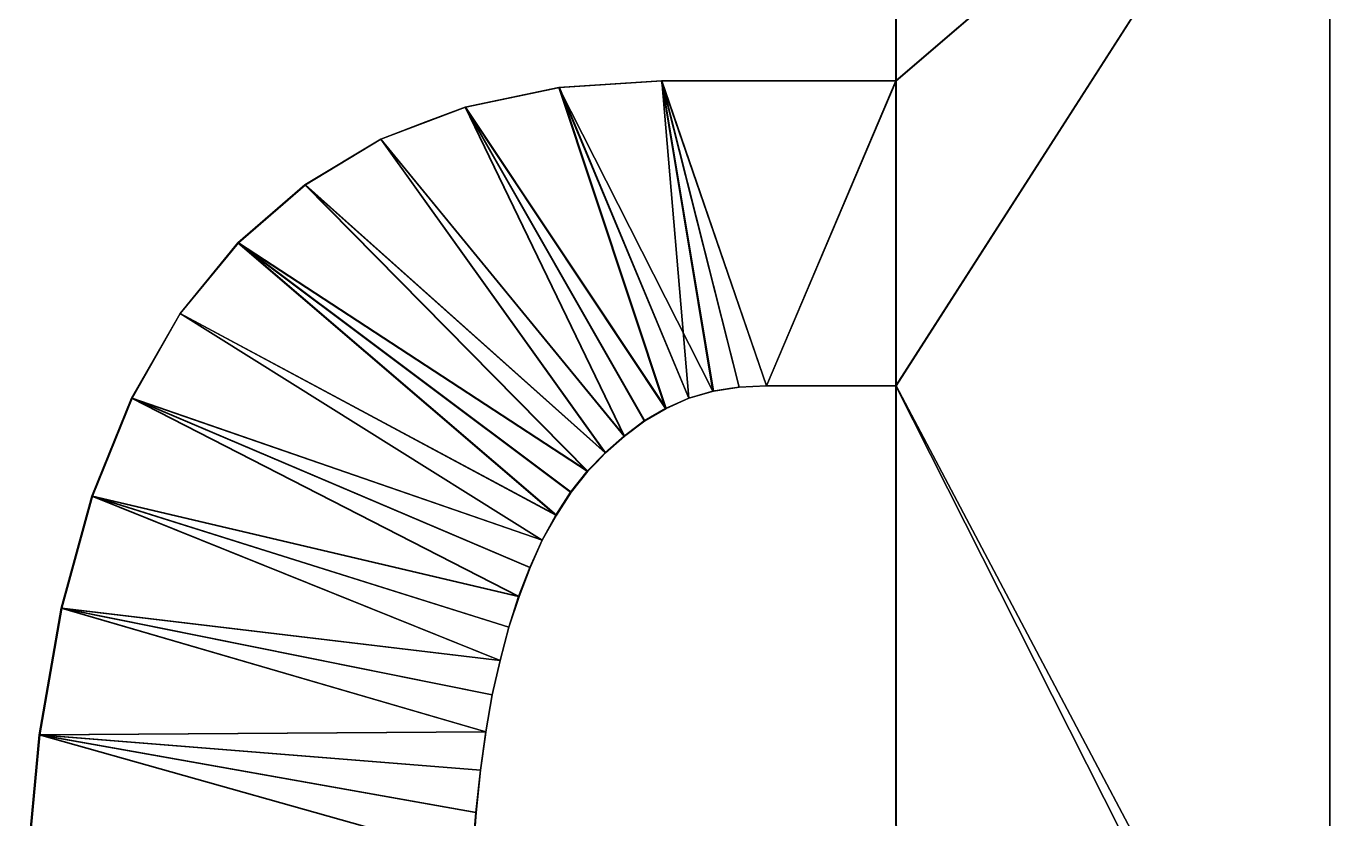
# Model space of a CAD drawing. Extents: x -29.1 to 29.1, y -25 to 25.
# Drawn here: x 7.742 to 9.94, y 4.978 to 6.314 of the extents above; entities that cross this region are included whole.
import ezdxf

# ---------------------------------------------------------------- set-up
doc = ezdxf.new("R2010")
doc.units = 0
doc.header["$MEASUREMENT"] = 0
doc.layers.add('ConstrLine', color=7, linetype='Continuous')
doc.layers.add('ObjLayer', color=2, linetype='Continuous')

msp = doc.modelspace()

# ---------------------------------------------------------------- linework, layer by layer
at = {"layer": 'ConstrLine'}
for p, q in [((9.208, 6.86, 4), (9.208, 6.222, 4)), ((9.94, 6.849, 4), (9.94, 4.326, 4)), ((9.94, 4.259, 4), (9.94, 6.849, 4)), ((9.209, 6.222, 4), (9.209, 6.778, 4)), ((8.813, 6.222, 4), (8.64, 6.211, 4)), ((8.641, 6.211, 4), (8.814, 6.222, 4)), ((9.208, 6.222, 4), (8.813, 6.222, 4)), ((8.814, 6.222, 4), (9.209, 6.222, 4)), ((8.64, 6.211, 4), (8.482, 6.178, 4)), ((8.483, 6.178, 4), (8.641, 6.211, 4)), ((8.34, 6.124, 4), (8.483, 6.178, 4)), ((8.482, 6.178, 4), (8.34, 6.124, 4)), ((8.34, 6.124, 4), (8.212, 6.047, 4)), ((8.213, 6.047, 4), (8.34, 6.124, 4)), ((8.212, 6.047, 4), (8.099, 5.949, 4)), ((8.1, 5.949, 4), (8.213, 6.047, 4)), ((8.002, 5.83, 4), (8.1, 5.949, 4)), ((8.099, 5.949, 4), (8.002, 5.83, 4)), ((8.002, 5.83, 4), (7.92, 5.687, 4)), ((7.921, 5.687, 4), (8.002, 5.83, 4)), ((8.859, 5.687, 4), (8.901, 5.699, 4)), ((8.901, 5.699, 4), (8.944, 5.706, 4)), ((8.944, 5.706, 4), (8.99, 5.708, 4)), ((8.99, 5.708, 4), (9.209, 5.708, 4)), ((9.209, 5.708, 4), (9.209, 4.967, 4)), ((7.92, 5.687, 4), (7.853, 5.522, 4)), ((7.854, 5.522, 4), (7.921, 5.687, 4)), ((8.821, 5.67, 4), (8.859, 5.687, 4)), ((8.751, 5.623, 4), (8.785, 5.649, 4)), ((8.785, 5.649, 4), (8.821, 5.67, 4)), ((8.719, 5.595, 4), (8.751, 5.623, 4)), ((8.689, 5.564, 4), (8.719, 5.595, 4)), ((8.661, 5.529, 4), (8.689, 5.564, 4)), ((7.853, 5.522, 4), (7.801, 5.333, 4)), ((7.802, 5.333, 4), (7.854, 5.522, 4)), ((8.636, 5.49, 4), (8.661, 5.529, 4)), ((8.612, 5.448, 4), (8.636, 5.49, 4)), ((8.592, 5.402, 4), (8.612, 5.448, 4)), ((8.573, 5.353, 4), (8.592, 5.402, 4)), ((8.556, 5.301, 4), (8.573, 5.353, 4)), ((7.801, 5.333, 4), (7.764, 5.12, 4)), ((7.765, 5.12, 4), (7.802, 5.333, 4)), ((8.541, 5.245, 4), (8.556, 5.301, 4)), ((8.528, 5.187, 4), (8.541, 5.245, 4)), ((8.517, 5.125, 4), (8.528, 5.187, 4)), ((8.508, 5.06, 4), (8.517, 5.125, 4)), ((7.764, 5.12, 4), (7.742, 4.884, 4)), ((7.743, 4.884, 4), (7.765, 5.12, 4)), ((8.501, 4.989, 4), (8.508, 5.06, 4)), ((8.495, 4.914, 4), (8.501, 4.989, 4))]:
    msp.add_line(p, q, dxfattribs=at)
for points in [[(9.208, 6.86, 4), (9.208, 6.222, 4), (9.208, 6.222, 5)], [(9.208, 6.86, 4), (9.208, 6.222, 5), (9.208, 6.86, 5)], [(9.208, 6.86, 5), (9.208, 6.222, 5), (9.94, 6.849, 5)], [(9.94, 6.849, 5), (9.208, 5.708, 5), (9.94, 4.259, 5)], [(9.94, 6.849, 5), (9.208, 6.222, 5), (9.208, 5.708, 5)], [(9.94, 4.326, 5), (9.94, 6.849, 5), (9.209, 5.708, 5)], [(9.209, 6.222, 5), (9.209, 5.708, 5), (9.94, 6.849, 5)], [(9.209, 6.778, 5), (9.209, 6.222, 5), (9.94, 6.849, 5)], [(9.94, 4.326, 5), (9.94, 6.849, 4), (9.94, 6.849, 5)], [(9.94, 4.326, 5), (9.94, 4.326, 4), (9.94, 6.849, 4)], [(9.94, 4.259, 4), (9.94, 6.849, 4), (9.94, 4.259, 5)], [(9.94, 6.849, 5), (9.94, 4.259, 5), (9.94, 6.849, 4)], [(9.209, 6.778, 4), (9.209, 6.222, 4), (9.209, 6.222, 5)], [(9.209, 6.778, 4), (9.209, 6.222, 5), (9.209, 6.778, 5)], [(8.64, 6.211, 4), (8.64, 6.211, 5), (8.813, 6.222, 5)], [(8.64, 6.211, 4), (8.813, 6.222, 5), (8.813, 6.222, 4)], [(8.813, 6.222, 5), (8.64, 6.211, 5), (8.9, 5.699, 5)], [(8.641, 6.211, 4), (8.641, 6.211, 5), (8.814, 6.222, 5)], [(8.814, 6.222, 5), (8.814, 6.222, 4), (8.641, 6.211, 4)], [(8.814, 6.222, 5), (8.641, 6.211, 5), (8.859, 5.687, 5)], [(8.813, 6.222, 4), (8.813, 6.222, 5), (9.208, 6.222, 4)], [(8.813, 6.222, 5), (9.208, 6.222, 5), (9.208, 6.222, 4)], [(9.208, 6.222, 5), (8.813, 6.222, 5), (8.99, 5.708, 5)], [(8.944, 5.706, 5), (8.99, 5.708, 5), (8.813, 6.222, 5)], [(8.944, 5.706, 5), (8.813, 6.222, 5), (8.9, 5.699, 5)], [(8.814, 6.222, 4), (8.814, 6.222, 5), (9.209, 6.222, 5)], [(8.814, 6.222, 4), (9.209, 6.222, 5), (9.209, 6.222, 4)], [(8.99, 5.708, 5), (9.209, 6.222, 5), (8.814, 6.222, 5)], [(8.901, 5.699, 5), (8.944, 5.706, 5), (8.814, 6.222, 5)], [(8.944, 5.706, 5), (8.99, 5.708, 5), (8.814, 6.222, 5)], [(8.859, 5.687, 5), (8.901, 5.699, 5), (8.814, 6.222, 5)], [(9.209, 5.708, 5), (9.209, 6.222, 5), (8.99, 5.708, 5)], [(8.99, 5.708, 5), (9.208, 5.708, 5), (9.208, 6.222, 5)], [(8.482, 6.178, 4), (8.482, 6.178, 5), (8.64, 6.211, 5)], [(8.482, 6.178, 4), (8.64, 6.211, 5), (8.64, 6.211, 4)], [(8.64, 6.211, 5), (8.482, 6.178, 5), (8.82, 5.67, 5)], [(8.483, 6.178, 4), (8.483, 6.178, 5), (8.641, 6.211, 5)], [(8.483, 6.178, 4), (8.641, 6.211, 5), (8.641, 6.211, 4)], [(8.641, 6.211, 5), (8.483, 6.178, 5), (8.821, 5.67, 5)], [(8.859, 5.687, 5), (8.9, 5.699, 5), (8.64, 6.211, 5)], [(8.82, 5.67, 5), (8.859, 5.687, 5), (8.64, 6.211, 5)], [(8.821, 5.67, 5), (8.859, 5.687, 5), (8.641, 6.211, 5)], [(8.483, 6.178, 5), (8.393, 6.144, 4), (8.34, 6.124, 5)], [(8.483, 6.178, 5), (8.34, 6.124, 5), (8.751, 5.623, 5)], [(8.482, 6.178, 5), (8.416, 6.1529, 4), (8.34, 6.124, 5)], [(8.482, 6.178, 5), (8.34, 6.124, 5), (8.75, 5.623, 5)], [(8.483, 6.178, 5), (8.483, 6.178, 4), (8.393, 6.144, 4)], [(8.482, 6.178, 5), (8.482, 6.178, 4), (8.416, 6.1529, 4)], [(8.75, 5.623, 5), (8.784, 5.649, 5), (8.482, 6.178, 5)], [(8.784, 5.649, 5), (8.82, 5.67, 5), (8.482, 6.178, 5)], [(8.751, 5.623, 5), (8.785, 5.649, 5), (8.483, 6.178, 5)], [(8.785, 5.649, 5), (8.821, 5.67, 5), (8.483, 6.178, 5)], [(8.4008, 6.1471, 4), (8.34, 6.124, 5), (8.416, 6.1529, 4)], [(8.4008, 6.1471, 4), (8.3926, 6.144, 4), (8.34, 6.124, 5)], [(8.34, 6.124, 4), (8.34, 6.124, 5), (8.393, 6.144, 4)], [(8.34, 6.124, 4), (8.34, 6.124, 5), (8.3926, 6.144, 4)], [(8.212, 6.047, 4), (8.212, 6.047, 5), (8.34, 6.124, 5)], [(8.212, 6.047, 4), (8.34, 6.124, 5), (8.34, 6.124, 4)], [(8.34, 6.124, 5), (8.212, 6.047, 5), (8.718, 5.595, 5)], [(8.213, 6.047, 4), (8.213, 6.047, 5), (8.34, 6.124, 5)], [(8.213, 6.047, 4), (8.34, 6.124, 5), (8.34, 6.124, 4)], [(8.34, 6.124, 5), (8.213, 6.047, 5), (8.719, 5.595, 5)], [(8.719, 5.595, 5), (8.751, 5.623, 5), (8.34, 6.124, 5)], [(8.718, 5.595, 5), (8.75, 5.623, 5), (8.34, 6.124, 5)], [(8.099, 5.949, 4), (8.099, 5.949, 5), (8.212, 6.047, 5)], [(8.099, 5.949, 4), (8.212, 6.047, 5), (8.212, 6.047, 4)], [(8.212, 6.047, 5), (8.099, 5.949, 5), (8.688, 5.564, 5)], [(8.213, 6.047, 4), (8.1, 5.949, 4), (8.213, 6.047, 5)], [(8.1, 5.949, 5), (8.213, 6.047, 5), (8.1, 5.949, 4)], [(8.213, 6.047, 5), (8.1, 5.949, 5), (8.689, 5.564, 5)], [(8.688, 5.564, 5), (8.718, 5.595, 5), (8.212, 6.047, 5)], [(8.689, 5.564, 5), (8.719, 5.595, 5), (8.213, 6.047, 5)], [(8.1, 5.949, 4), (8.002, 5.83, 4), (8.002, 5.83, 5)], [(8.1, 5.949, 4), (8.002, 5.83, 5), (8.1, 5.949, 5)], [(8.1, 5.949, 5), (8.002, 5.83, 5), (8.636, 5.49, 5)], [(8.099, 5.949, 4), (8.002, 5.83, 4), (8.002, 5.83, 5)], [(8.099, 5.949, 4), (8.002, 5.83, 5), (8.099, 5.949, 5)], [(8.099, 5.949, 5), (8.002, 5.83, 5), (8.635, 5.49, 5)], [(8.66, 5.529, 5), (8.688, 5.564, 5), (8.099, 5.949, 5)], [(8.635, 5.49, 5), (8.66, 5.529, 5), (8.099, 5.949, 5)], [(8.661, 5.529, 5), (8.689, 5.564, 5), (8.1, 5.949, 5)], [(8.636, 5.49, 5), (8.661, 5.529, 5), (8.1, 5.949, 5)], [(8.002, 5.83, 4), (7.92, 5.687, 4), (7.92, 5.687, 5)], [(8.002, 5.83, 4), (7.92, 5.687, 5), (8.002, 5.83, 5)], [(8.002, 5.83, 5), (7.92, 5.687, 5), (8.612, 5.448, 5)], [(8.002, 5.83, 4), (7.921, 5.687, 4), (7.921, 5.687, 5)], [(8.002, 5.83, 4), (7.921, 5.687, 5), (8.002, 5.83, 5)], [(8.002, 5.83, 5), (7.921, 5.687, 5), (8.612, 5.448, 5)], [(8.612, 5.448, 5), (8.636, 5.49, 5), (8.002, 5.83, 5)], [(8.612, 5.448, 5), (8.635, 5.49, 5), (8.002, 5.83, 5)], [(8.859, 5.687, 4), (8.901, 5.699, 4), (8.901, 5.699, 5)], [(8.859, 5.687, 4), (8.901, 5.699, 5), (8.859, 5.687, 5)], [(8.859, 5.687, 4), (8.9, 5.699, 4), (8.9, 5.699, 5)], [(8.859, 5.687, 4), (8.9, 5.699, 5), (8.859, 5.687, 5)], [(8.944, 5.706, 5), (8.9, 5.699, 5), (8.928, 5.7035, 4)], [(8.9, 5.699, 4), (8.928, 5.7035, 4), (8.9, 5.699, 5)], [(8.901, 5.699, 4), (8.944, 5.706, 4), (8.944, 5.706, 5)], [(8.901, 5.699, 4), (8.944, 5.706, 5), (8.901, 5.699, 5)], [(8.928, 5.7035, 4), (8.944, 5.706, 4), (8.944, 5.706, 5)], [(8.944, 5.706, 4), (8.99, 5.708, 4), (8.99, 5.708, 5)], [(8.944, 5.706, 4), (8.99, 5.708, 5), (8.944, 5.706, 5)], [(8.944, 5.706, 4), (8.99, 5.708, 4), (8.99, 5.708, 5)], [(8.944, 5.706, 4), (8.99, 5.708, 5), (8.944, 5.706, 5)], [(8.99, 5.708, 4), (9.209, 5.708, 4), (9.209, 5.708, 5)], [(8.99, 5.708, 4), (9.209, 5.708, 5), (8.99, 5.708, 5)], [(8.99, 5.708, 4), (9.208, 5.708, 4), (9.208, 5.708, 5)], [(8.99, 5.708, 4), (9.208, 5.708, 5), (8.99, 5.708, 5)], [(9.208, 4.967, 5), (9.208, 5.708, 5), (9.208, 4.967, 4)], [(9.208, 5.708, 4), (9.208, 4.967, 4), (9.208, 5.708, 5)], [(9.208, 5.708, 5), (9.208, 4.967, 5), (9.94, 4.259, 5)], [(9.209, 4.967, 5), (9.209, 5.708, 5), (9.209, 4.967, 4)], [(9.209, 5.708, 4), (9.209, 4.967, 4), (9.209, 5.708, 5)], [(9.209, 5.708, 5), (9.209, 4.967, 5), (9.94, 4.326, 5)], [(7.92, 5.687, 4), (7.853, 5.522, 4), (7.853, 5.522, 5)], [(7.92, 5.687, 4), (7.853, 5.522, 5), (7.92, 5.687, 5)], [(7.92, 5.687, 5), (7.853, 5.522, 5), (8.572, 5.353, 5)], [(7.921, 5.687, 4), (7.854, 5.522, 4), (7.854, 5.522, 5)], [(7.921, 5.687, 4), (7.854, 5.522, 5), (7.921, 5.687, 5)], [(7.921, 5.687, 5), (7.854, 5.522, 5), (8.573, 5.353, 5)], [(8.591, 5.402, 5), (8.612, 5.448, 5), (7.92, 5.687, 5)], [(8.572, 5.353, 5), (8.591, 5.402, 5), (7.92, 5.687, 5)], [(8.592, 5.402, 5), (8.612, 5.448, 5), (7.921, 5.687, 5)], [(8.573, 5.353, 5), (8.592, 5.402, 5), (7.921, 5.687, 5)], [(8.82, 5.67, 4), (8.859, 5.687, 4), (8.859, 5.687, 5)], [(8.82, 5.67, 4), (8.859, 5.687, 5), (8.82, 5.67, 5)], [(8.821, 5.67, 4), (8.859, 5.687, 4), (8.859, 5.687, 5)], [(8.821, 5.67, 4), (8.859, 5.687, 5), (8.821, 5.67, 5)], [(8.784, 5.649, 5), (8.75, 5.623, 5), (8.7618, 5.632, 4)], [(8.751, 5.623, 4), (8.785, 5.649, 4), (8.785, 5.649, 5)], [(8.751, 5.623, 4), (8.785, 5.649, 5), (8.751, 5.623, 5)], [(8.7618, 5.632, 4), (8.784, 5.649, 4), (8.784, 5.649, 5)], [(8.784, 5.649, 4), (8.82, 5.67, 4), (8.82, 5.67, 5)], [(8.784, 5.649, 4), (8.82, 5.67, 5), (8.784, 5.649, 5)], [(8.785, 5.649, 4), (8.821, 5.67, 4), (8.821, 5.67, 5)], [(8.785, 5.649, 4), (8.821, 5.67, 5), (8.785, 5.649, 5)], [(8.75, 5.623, 4), (8.7618, 5.632, 4), (8.75, 5.623, 5)], [(8.718, 5.595, 4), (8.75, 5.623, 4), (8.75, 5.623, 5)], [(8.718, 5.595, 4), (8.75, 5.623, 5), (8.718, 5.595, 5)], [(8.719, 5.595, 4), (8.751, 5.623, 4), (8.751, 5.623, 5)], [(8.719, 5.595, 4), (8.751, 5.623, 5), (8.719, 5.595, 5)], [(8.718, 5.595, 4), (8.718, 5.595, 5), (8.688, 5.564, 5)], [(8.718, 5.595, 4), (8.688, 5.564, 5), (8.688, 5.564, 4)], [(8.689, 5.564, 5), (8.704, 5.5795, 4), (8.719, 5.595, 5)], [(8.719, 5.595, 4), (8.719, 5.595, 5), (8.704, 5.5795, 4)], [(8.688, 5.564, 4), (8.688, 5.564, 5), (8.66, 5.529, 5)], [(8.688, 5.564, 4), (8.66, 5.529, 5), (8.66, 5.529, 4)], [(8.689, 5.564, 4), (8.689, 5.564, 5), (8.661, 5.529, 5)], [(8.689, 5.564, 4), (8.661, 5.529, 5), (8.661, 5.529, 4)], [(8.689, 5.564, 5), (8.689, 5.564, 4), (8.704, 5.5795, 4)], [(7.853, 5.522, 4), (7.801, 5.333, 4), (7.801, 5.333, 5)], [(7.853, 5.522, 4), (7.801, 5.333, 5), (7.853, 5.522, 5)], [(7.853, 5.522, 5), (7.801, 5.333, 5), (8.541, 5.245, 5)], [(7.854, 5.522, 4), (7.802, 5.333, 4), (7.802, 5.333, 5)], [(7.854, 5.522, 4), (7.802, 5.333, 5), (7.854, 5.522, 5)], [(7.854, 5.522, 5), (7.802, 5.333, 5), (8.541, 5.245, 5)], [(8.556, 5.301, 5), (8.572, 5.353, 5), (7.853, 5.522, 5)], [(8.541, 5.245, 5), (8.556, 5.301, 5), (7.853, 5.522, 5)], [(8.556, 5.301, 5), (8.573, 5.353, 5), (7.854, 5.522, 5)], [(8.541, 5.245, 5), (8.556, 5.301, 5), (7.854, 5.522, 5)], [(8.66, 5.529, 4), (8.66, 5.529, 5), (8.635, 5.49, 5)], [(8.66, 5.529, 4), (8.635, 5.49, 5), (8.635, 5.49, 4)], [(8.661, 5.529, 4), (8.661, 5.529, 5), (8.636, 5.49, 5)], [(8.661, 5.529, 4), (8.636, 5.49, 5), (8.636, 5.49, 4)], [(8.636, 5.49, 4), (8.636, 5.49, 5), (8.612, 5.448, 5)], [(8.636, 5.49, 4), (8.612, 5.448, 5), (8.612, 5.448, 4)], [(8.635, 5.49, 4), (8.635, 5.49, 5), (8.612, 5.448, 5)], [(8.635, 5.49, 4), (8.612, 5.448, 5), (8.612, 5.448, 4)], [(8.612, 5.448, 4), (8.612, 5.448, 5), (8.591, 5.402, 5)], [(8.612, 5.448, 4), (8.591, 5.402, 5), (8.591, 5.402, 4)], [(8.612, 5.448, 4), (8.612, 5.448, 5), (8.592, 5.402, 5)], [(8.612, 5.448, 4), (8.592, 5.402, 5), (8.592, 5.402, 4)], [(8.591, 5.402, 4), (8.591, 5.402, 5), (8.572, 5.353, 5)], [(8.591, 5.402, 4), (8.572, 5.353, 5), (8.572, 5.353, 4)], [(8.592, 5.402, 4), (8.592, 5.402, 5), (8.573, 5.353, 5)], [(8.592, 5.402, 4), (8.573, 5.353, 5), (8.573, 5.353, 4)], [(8.573, 5.353, 4), (8.573, 5.353, 5), (8.556, 5.301, 5)], [(8.573, 5.353, 4), (8.556, 5.301, 5), (8.556, 5.301, 4)], [(8.572, 5.353, 4), (8.572, 5.353, 5), (8.556, 5.301, 5)], [(8.572, 5.353, 4), (8.556, 5.301, 5), (8.556, 5.301, 4)], [(7.801, 5.333, 4), (7.764, 5.12, 4), (7.764, 5.12, 5)], [(7.801, 5.333, 4), (7.764, 5.12, 5), (7.801, 5.333, 5)], [(7.801, 5.333, 5), (7.764, 5.12, 5), (8.517, 5.125, 5)], [(7.802, 5.333, 4), (7.765, 5.12, 4), (7.765, 5.12, 5)], [(7.802, 5.333, 4), (7.765, 5.12, 5), (7.802, 5.333, 5)], [(7.802, 5.333, 5), (7.765, 5.12, 5), (8.517, 5.125, 5)], [(8.517, 5.125, 5), (8.528, 5.187, 5), (7.801, 5.333, 5)], [(8.528, 5.187, 5), (8.541, 5.245, 5), (7.801, 5.333, 5)], [(8.517, 5.125, 5), (8.528, 5.187, 5), (7.802, 5.333, 5)], [(8.528, 5.187, 5), (8.541, 5.245, 5), (7.802, 5.333, 5)], [(8.556, 5.301, 4), (8.556, 5.301, 5), (8.541, 5.245, 5)], [(8.556, 5.301, 4), (8.541, 5.245, 5), (8.541, 5.245, 4)], [(8.556, 5.301, 4), (8.556, 5.301, 5), (8.541, 5.245, 5)], [(8.556, 5.301, 4), (8.541, 5.245, 5), (8.541, 5.245, 4)], [(8.541, 5.245, 4), (8.541, 5.245, 5), (8.528, 5.187, 5)], [(8.541, 5.245, 4), (8.528, 5.187, 5), (8.528, 5.187, 4)], [(8.541, 5.245, 4), (8.541, 5.245, 5), (8.528, 5.187, 5)], [(8.541, 5.245, 4), (8.528, 5.187, 5), (8.528, 5.187, 4)], [(8.528, 5.187, 4), (8.528, 5.187, 5), (8.517, 5.125, 5)], [(8.528, 5.187, 4), (8.517, 5.125, 5), (8.517, 5.125, 4)], [(8.528, 5.187, 4), (8.528, 5.187, 5), (8.517, 5.125, 5)], [(8.528, 5.187, 4), (8.517, 5.125, 5), (8.517, 5.125, 4)], [(8.508, 5.06, 5), (8.517, 5.125, 5), (7.764, 5.12, 5)], [(8.508, 5.06, 5), (8.517, 5.125, 5), (7.765, 5.12, 5)], [(8.508, 5.06, 5), (8.5163, 5.12, 4), (8.517, 5.125, 5)], [(8.517, 5.125, 5), (8.508, 5.06, 5), (8.5163, 5.12, 4)], [(8.517, 5.125, 4), (8.517, 5.125, 5), (8.5163, 5.12, 4)], [(8.517, 5.125, 4), (8.517, 5.125, 5), (8.5163, 5.12, 4)], [(7.764, 5.12, 4), (7.742, 4.884, 4), (7.742, 4.884, 5)], [(7.764, 5.12, 4), (7.742, 4.884, 5), (7.764, 5.12, 5)], [(7.764, 5.12, 5), (7.742, 4.884, 5), (8.494, 4.914, 5)], [(7.765, 5.12, 4), (7.743, 4.884, 4), (7.743, 4.884, 5)], [(7.765, 5.12, 4), (7.743, 4.884, 5), (7.765, 5.12, 5)], [(7.765, 5.12, 5), (7.743, 4.884, 5), (8.495, 4.914, 5)], [(8.494, 4.914, 5), (8.5, 4.989, 5), (7.764, 5.12, 5)], [(8.5, 4.989, 5), (8.508, 5.06, 5), (7.764, 5.12, 5)], [(8.495, 4.914, 5), (8.501, 4.989, 5), (7.765, 5.12, 5)], [(8.501, 4.989, 5), (8.508, 5.06, 5), (7.765, 5.12, 5)], [(8.508, 5.06, 5), (8.508, 5.06, 4), (8.5163, 5.12, 4)], [(8.508, 5.06, 4), (8.5163, 5.12, 4), (8.508, 5.06, 5)], [(8.508, 5.06, 4), (8.508, 5.06, 5), (8.5, 4.989, 5)], [(8.508, 5.06, 4), (8.5, 4.989, 5), (8.5, 4.989, 4)], [(8.508, 5.06, 4), (8.508, 5.06, 5), (8.501, 4.989, 5)], [(8.508, 5.06, 4), (8.501, 4.989, 5), (8.501, 4.989, 4)], [(8.5, 4.989, 4), (8.5, 4.989, 5), (8.494, 4.914, 5)], [(8.5, 4.989, 4), (8.494, 4.914, 5), (8.494, 4.914, 4)], [(8.501, 4.989, 4), (8.501, 4.989, 5), (8.495, 4.914, 5)], [(8.501, 4.989, 4), (8.495, 4.914, 5), (8.495, 4.914, 4)]]:
    msp.add_3dface(points, dxfattribs=at)
at = {"layer": 'ObjLayer'}
for p, q in [((9.208, 6.86, 5), (9.208, 6.222, 5)), ((9.94, 4.259, 5), (9.94, 6.849, 5)), ((8.813, 6.222, 5), (8.64, 6.211, 5)), ((9.208, 6.222, 5), (8.813, 6.222, 5)), ((8.64, 6.211, 5), (8.482, 6.178, 5)), ((8.482, 6.178, 5), (8.34, 6.124, 5)), ((8.34, 6.124, 5), (8.212, 6.047, 5)), ((8.212, 6.047, 5), (8.099, 5.949, 5)), ((8.099, 5.949, 5), (8.002, 5.83, 5)), ((8.002, 5.83, 5), (7.92, 5.687, 5)), ((8.9, 5.699, 5), (8.859, 5.687, 5)), ((8.944, 5.706, 5), (8.9, 5.699, 5)), ((8.99, 5.708, 5), (8.944, 5.706, 5)), ((9.208, 5.708, 5), (8.99, 5.708, 5)), ((9.208, 4.967, 5), (9.208, 5.708, 5)), ((7.92, 5.687, 5), (7.853, 5.522, 5)), ((8.859, 5.687, 5), (8.82, 5.67, 5)), ((8.784, 5.649, 5), (8.75, 5.623, 5)), ((8.82, 5.67, 5), (8.784, 5.649, 5)), ((8.75, 5.623, 5), (8.718, 5.595, 5)), ((8.718, 5.595, 5), (8.688, 5.564, 5)), ((8.688, 5.564, 5), (8.66, 5.529, 5)), ((7.853, 5.522, 5), (7.801, 5.333, 5)), ((8.66, 5.529, 5), (8.635, 5.49, 5)), ((8.635, 5.49, 5), (8.612, 5.448, 5)), ((8.612, 5.448, 5), (8.591, 5.402, 5)), ((8.591, 5.402, 5), (8.572, 5.353, 5)), ((8.572, 5.353, 5), (8.556, 5.301, 5)), ((7.801, 5.333, 5), (7.764, 5.12, 5)), ((8.556, 5.301, 5), (8.541, 5.245, 5)), ((8.541, 5.245, 5), (8.528, 5.187, 5)), ((8.528, 5.187, 5), (8.517, 5.125, 5)), ((8.517, 5.125, 5), (8.508, 5.06, 5)), ((7.764, 5.12, 5), (7.742, 4.884, 5)), ((8.508, 5.06, 5), (8.5, 4.989, 5)), ((8.5, 4.989, 5), (8.494, 4.914, 5))]:
    msp.add_line(p, q, dxfattribs=at)

doc.saveas('drawing.dxf')
